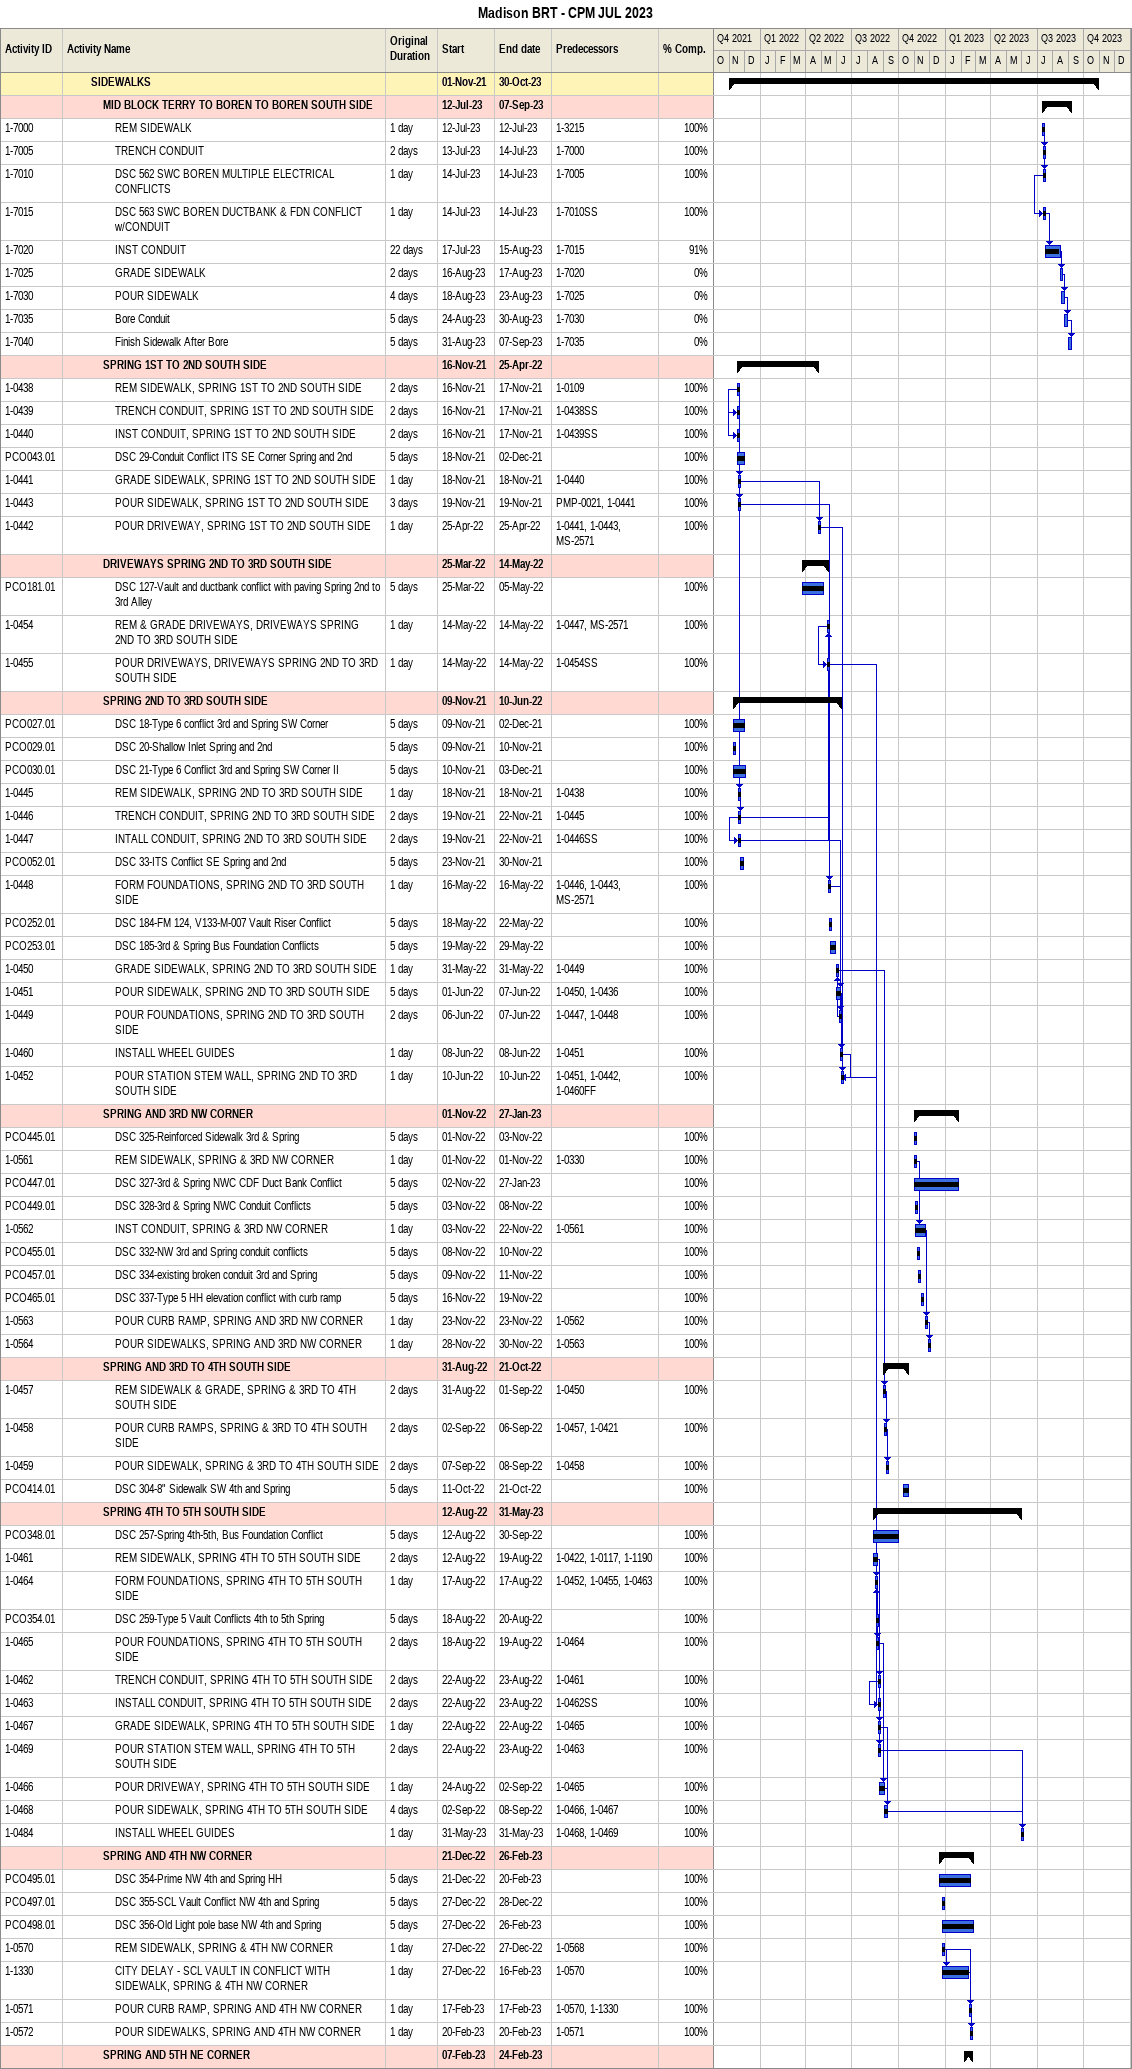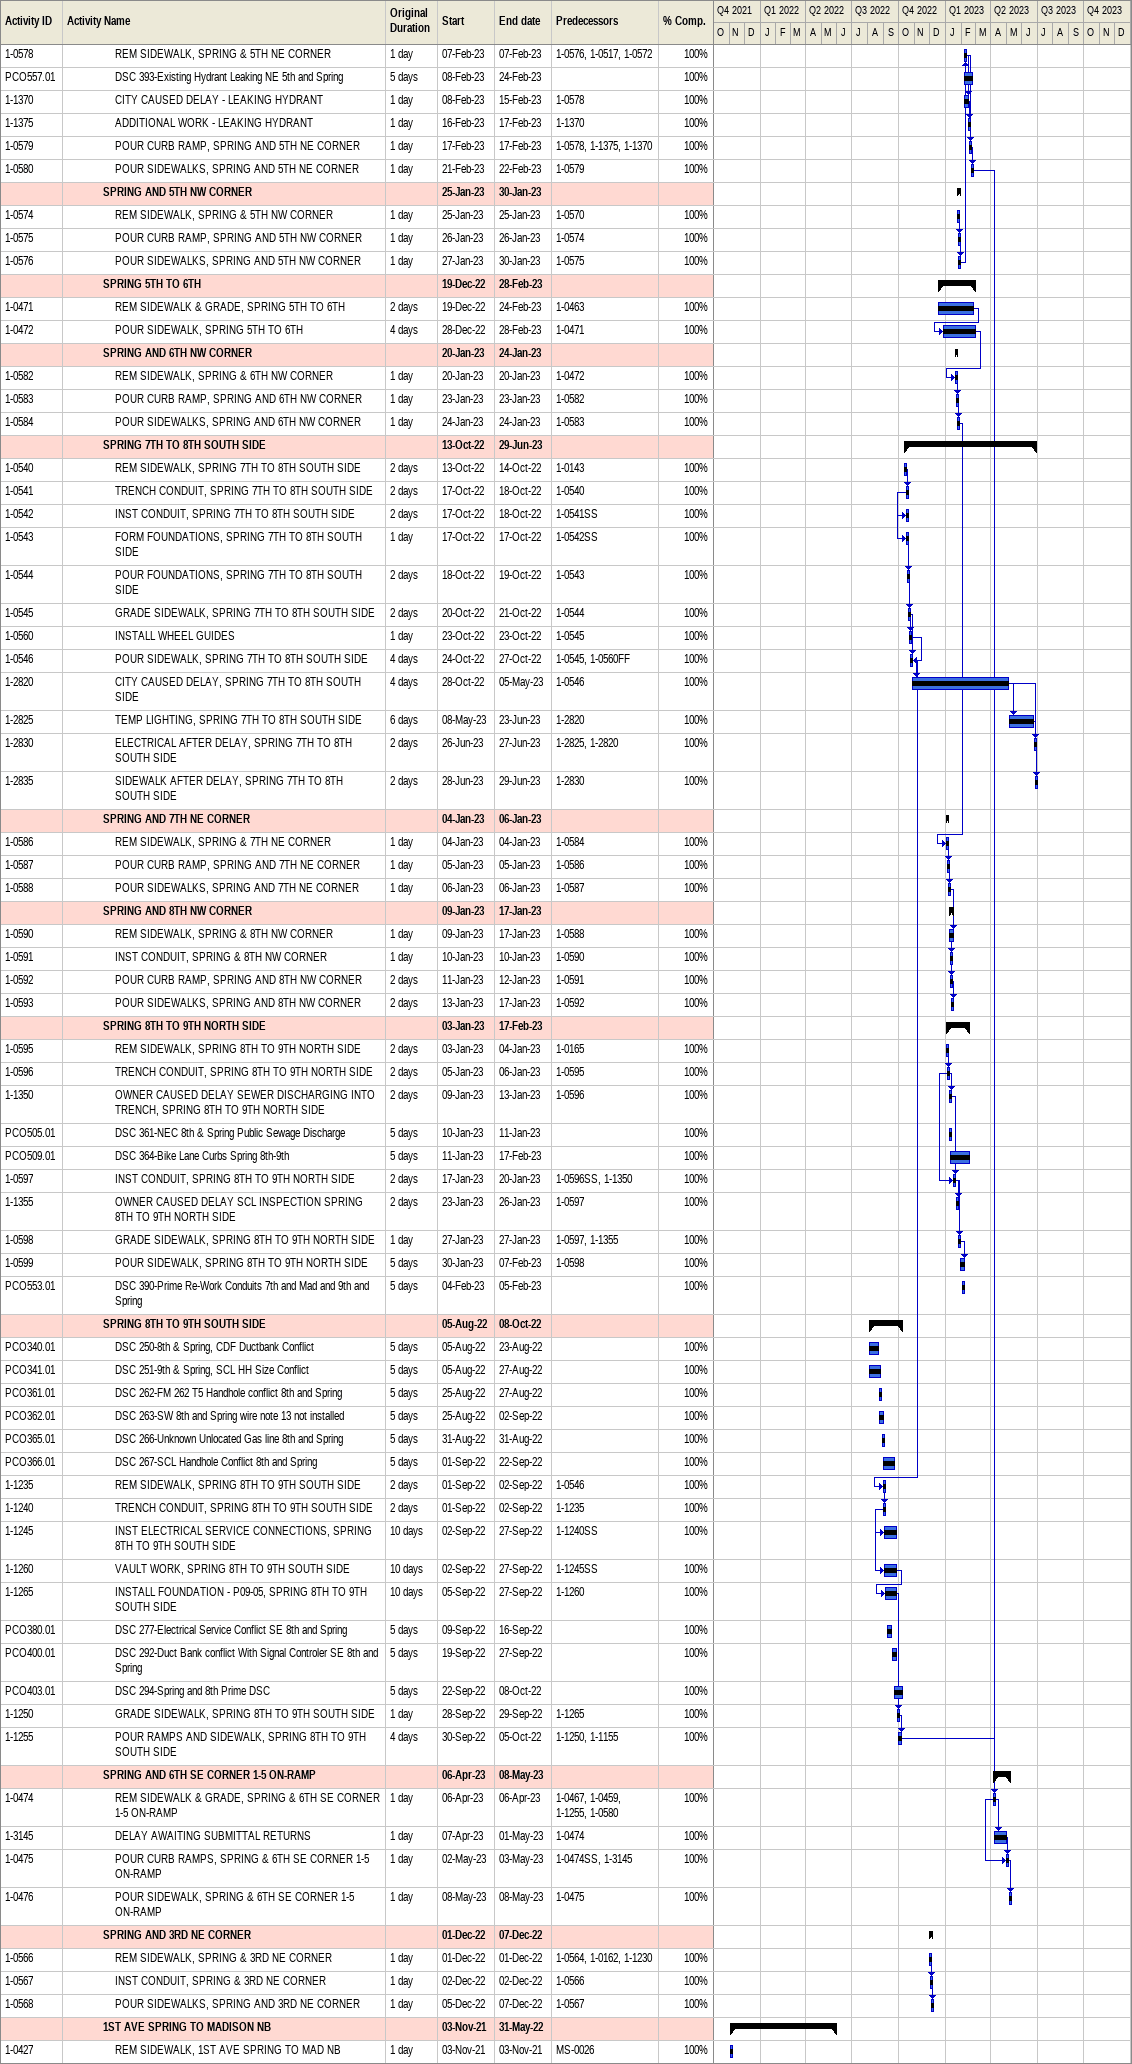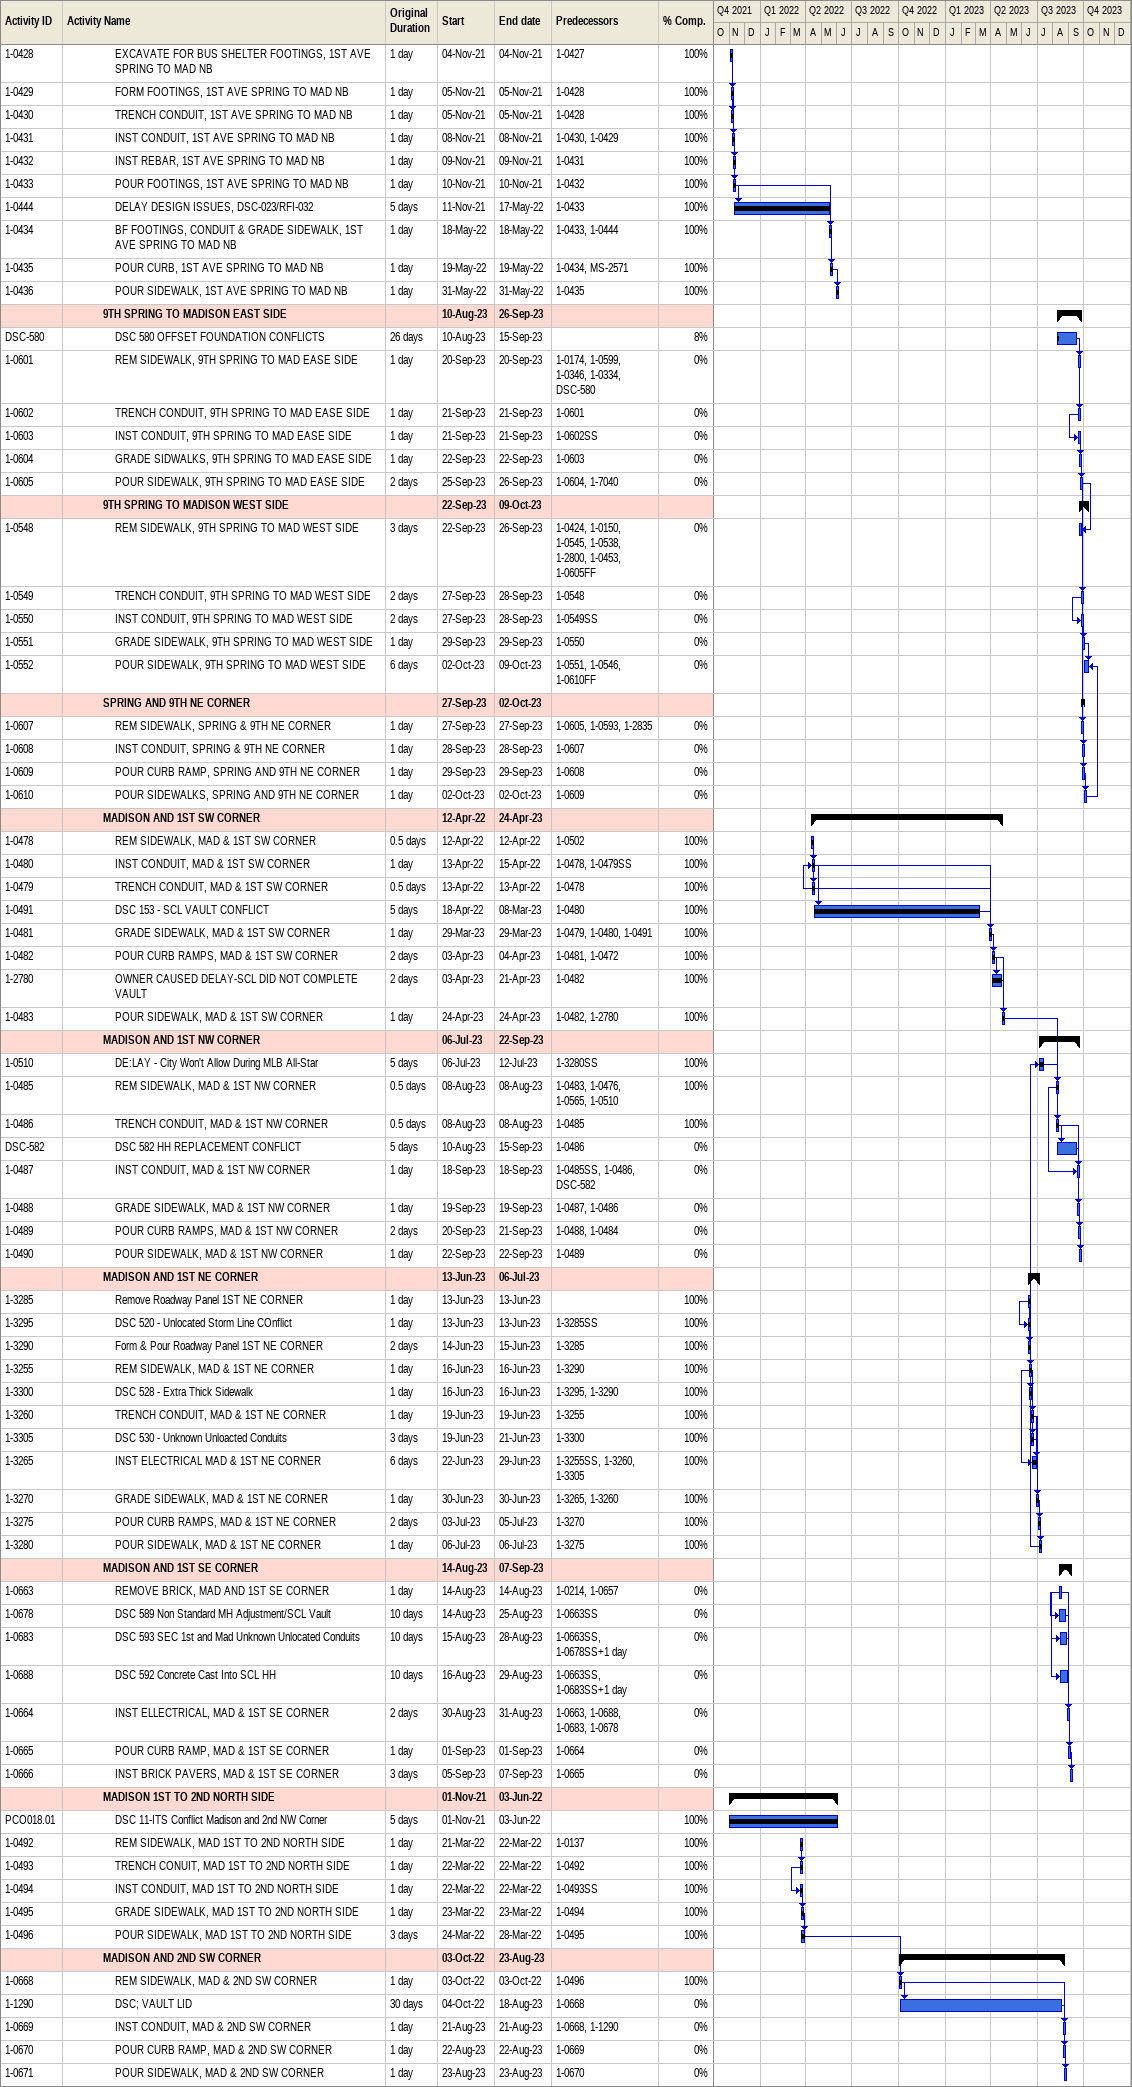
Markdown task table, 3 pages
Madison BRT - CPM JUL 2023

| ID | Level | Task | Original duration | Start | Finish | Predecessors | % complete |
|---|---|---|---|---|---|---|---|
|  | 3 | **SIDEWALKS** |  | 2021-11-01 | 2023-10-30 |  |  |
|  | 4 | **MID BLOCK TERRY TO BOREN TO BOREN SOUTH SIDE** |  | 2023-07-12 | 2023-09-07 |  |  |
| 1-7000 | 5 | REM SIDEWALK | 1d | 2023-07-12 | 2023-07-12 | 1-3215 | 100 |
| 1-7005 | 5 | TRENCH CONDUIT | 2d | 2023-07-13 | 2023-07-14 | 1-7000 | 100 |
| 1-7010 | 5 | DSC 562 SWC BOREN MULTIPLE ELECTRICAL CONFLICTS | 1d | 2023-07-14 | 2023-07-14 | 1-7005 | 100 |
| 1-7015 | 5 | DSC 563 SWC BOREN DUCTBANK & FDN CONFLICT w/CONDUIT | 1d | 2023-07-14 | 2023-07-14 | 1-7010SS | 100 |
| 1-7020 | 5 | INST CONDUIT | 22d | 2023-07-17 | 2023-08-15 | 1-7015 | 91 |
| 1-7025 | 5 | GRADE SIDEWALK | 2d | 2023-08-16 | 2023-08-17 | 1-7020 | 0 |
| 1-7030 | 5 | POUR SIDEWALK | 4d | 2023-08-18 | 2023-08-23 | 1-7025 | 0 |
| 1-7035 | 5 | Bore Conduit | 5d | 2023-08-24 | 2023-08-30 | 1-7030 | 0 |
| 1-7040 | 5 | Finish Sidewalk After Bore | 5d | 2023-08-31 | 2023-09-07 | 1-7035 | 0 |
|  | 4 | **SPRING 1ST TO 2ND SOUTH SIDE** |  | 2021-11-16 | 2022-04-25 |  |  |
| 1-0438 | 5 | REM SIDEWALK, SPRING 1ST TO 2ND SOUTH SIDE | 2d | 2021-11-16 | 2021-11-17 | 1-0109 | 100 |
| 1-0439 | 5 | TRENCH CONDUIT, SPRING 1ST TO 2ND SOUTH SIDE | 2d | 2021-11-16 | 2021-11-17 | 1-0438SS | 100 |
| 1-0440 | 5 | INST CONDUIT, SPRING 1ST TO 2ND SOUTH SIDE | 2d | 2021-11-16 | 2021-11-17 | 1-0439SS | 100 |
| PCO043.01 | 5 | DSC 29-Conduit Conflict ITS SE Corner Spring and 2nd | 5d | 2021-11-18 | 2021-12-02 |  | 100 |
| 1-0441 | 5 | GRADE SIDEWALK, SPRING 1ST TO 2ND SOUTH SIDE | 1d | 2021-11-18 | 2021-11-18 | 1-0440 | 100 |
| 1-0443 | 5 | POUR SIDEWALK, SPRING 1ST TO 2ND SOUTH SIDE | 3d | 2021-11-19 | 2021-11-19 | PMP-0021, 1-0441 | 100 |
| 1-0442 | 5 | POUR DRIVEWAY, SPRING 1ST TO 2ND SOUTH SIDE | 1d | 2022-04-25 | 2022-04-25 | 1-0441, 1-0443, MS-2571 | 100 |
|  | 4 | **DRIVEWAYS SPRING 2ND TO 3RD SOUTH SIDE** |  | 2022-03-25 | 2022-05-14 |  |  |
| PCO181.01 | 5 | DSC 127-Vault and ductbank conflict with paving Spring 2nd to 3rd Alley | 5d | 2022-03-25 | 2022-05-05 |  | 100 |
| 1-0454 | 5 | REM & GRADE DRIVEWAYS, DRIVEWAYS SPRING 2ND TO 3RD SOUTH SIDE | 1d | 2022-05-14 | 2022-05-14 | 1-0447, MS-2571 | 100 |
| 1-0455 | 5 | POUR DRIVEWAYS, DRIVEWAYS SPRING 2ND TO 3RD SOUTH SIDE | 1d | 2022-05-14 | 2022-05-14 | 1-0454SS | 100 |
|  | 4 | **SPRING 2ND TO 3RD SOUTH SIDE** |  | 2021-11-09 | 2022-06-10 |  |  |
| PCO027.01 | 5 | DSC 18-Type 6 conflict 3rd and Spring SW Corner | 5d | 2021-11-09 | 2021-12-02 |  | 100 |
| PCO029.01 | 5 | DSC 20-Shallow Inlet Spring and 2nd | 5d | 2021-11-09 | 2021-11-10 |  | 100 |
| PCO030.01 | 5 | DSC 21-Type 6 Conflict 3rd and Spring SW Corner II | 5d | 2021-11-10 | 2021-12-03 |  | 100 |
| 1-0445 | 5 | REM SIDEWALK, SPRING 2ND TO 3RD SOUTH SIDE | 1d | 2021-11-18 | 2021-11-18 | 1-0438 | 100 |
| 1-0446 | 5 | TRENCH CONDUIT, SPRING 2ND TO 3RD SOUTH SIDE | 2d | 2021-11-19 | 2021-11-22 | 1-0445 | 100 |
| 1-0447 | 5 | INTALL CONDUIT, SPRING 2ND TO 3RD SOUTH SIDE | 2d | 2021-11-19 | 2021-11-22 | 1-0446SS | 100 |
| PCO052.01 | 5 | DSC 33-ITS Conflict SE Spring and 2nd | 5d | 2021-11-23 | 2021-11-30 |  | 100 |
| 1-0448 | 5 | FORM FOUNDATIONS, SPRING 2ND TO 3RD SOUTH SIDE | 1d | 2022-05-16 | 2022-05-16 | 1-0446, 1-0443, MS-2571 | 100 |
| PCO252.01 | 5 | DSC 184-FM 124, V133-M-007 Vault Riser Conflict | 5d | 2022-05-18 | 2022-05-22 |  | 100 |
| PCO253.01 | 5 | DSC 185-3rd & Spring Bus Foundation Conflicts | 5d | 2022-05-19 | 2022-05-29 |  | 100 |
| 1-0450 | 5 | GRADE SIDEWALK, SPRING 2ND TO 3RD SOUTH SIDE | 1d | 2022-05-31 | 2022-05-31 | 1-0449 | 100 |
| 1-0451 | 5 | POUR SIDEWALK, SPRING 2ND TO 3RD SOUTH SIDE | 5d | 2022-06-01 | 2022-06-07 | 1-0450, 1-0436 | 100 |
| 1-0449 | 5 | POUR FOUNDATIONS, SPRING 2ND TO 3RD SOUTH SIDE | 2d | 2022-06-06 | 2022-06-07 | 1-0447, 1-0448 | 100 |
| 1-0460 | 5 | INSTALL WHEEL GUIDES | 1d | 2022-06-08 | 2022-06-08 | 1-0451 | 100 |
| 1-0452 | 5 | POUR STATION STEM WALL, SPRING 2ND TO 3RD SOUTH SIDE | 1d | 2022-06-10 | 2022-06-10 | 1-0451, 1-0442, 1-0460FF | 100 |
|  | 4 | **SPRING AND 3RD NW CORNER** |  | 2022-11-01 | 2023-01-27 |  |  |
| PCO445.01 | 5 | DSC 325-Reinforced Sidewalk 3rd & Spring | 5d | 2022-11-01 | 2022-11-03 |  | 100 |
| 1-0561 | 5 | REM SIDEWALK, SPRING & 3RD NW CORNER | 1d | 2022-11-01 | 2022-11-01 | 1-0330 | 100 |
| PCO447.01 | 5 | DSC 327-3rd & Spring NWC CDF Duct Bank Conflict | 5d | 2022-11-02 | 2023-01-27 |  | 100 |
| PCO449.01 | 5 | DSC 328-3rd & Spring NWC Conduit Conflicts | 5d | 2022-11-03 | 2022-11-08 |  | 100 |
| 1-0562 | 5 | INST CONDUIT, SPRING & 3RD NW CORNER | 1d | 2022-11-03 | 2022-11-22 | 1-0561 | 100 |
| PCO455.01 | 5 | DSC 332-NW 3rd and Spring conduit conflicts | 5d | 2022-11-08 | 2022-11-10 |  | 100 |
| PCO457.01 | 5 | DSC 334-existing broken conduit 3rd and Spring | 5d | 2022-11-09 | 2022-11-11 |  | 100 |
| PCO465.01 | 5 | DSC 337-Type 5 HH elevation conflict with curb ramp | 5d | 2022-11-16 | 2022-11-19 |  | 100 |
| 1-0563 | 5 | POUR CURB RAMP, SPRING AND 3RD NW CORNER | 1d | 2022-11-23 | 2022-11-23 | 1-0562 | 100 |
| 1-0564 | 5 | POUR SIDEWALKS, SPRING AND 3RD NW CORNER | 1d | 2022-11-28 | 2022-11-30 | 1-0563 | 100 |
|  | 4 | **SPRING AND 3RD TO 4TH SOUTH SIDE** |  | 2022-08-31 | 2022-10-21 |  |  |
| 1-0457 | 5 | REM SIDEWALK & GRADE, SPRING & 3RD TO 4TH SOUTH SIDE | 2d | 2022-08-31 | 2022-09-01 | 1-0450 | 100 |
| 1-0458 | 5 | POUR CURB RAMPS, SPRING & 3RD TO 4TH SOUTH SIDE | 2d | 2022-09-02 | 2022-09-06 | 1-0457, 1-0421 | 100 |
| 1-0459 | 5 | POUR SIDEWALK, SPRING & 3RD TO 4TH SOUTH SIDE | 2d | 2022-09-07 | 2022-09-08 | 1-0458 | 100 |
| PCO414.01 | 5 | DSC 304-8" Sidewalk SW 4th and Spring | 5d | 2022-10-11 | 2022-10-21 |  | 100 |
|  | 4 | **SPRING 4TH TO 5TH SOUTH SIDE** |  | 2022-08-12 | 2023-05-31 |  |  |
| PCO348.01 | 5 | DSC 257-Spring 4th-5th, Bus Foundation Conflict | 5d | 2022-08-12 | 2022-09-30 |  | 100 |
| 1-0461 | 5 | REM SIDEWALK, SPRING 4TH TO 5TH SOUTH SIDE | 2d | 2022-08-12 | 2022-08-19 | 1-0422, 1-0117, 1-1190 | 100 |
| 1-0464 | 5 | FORM FOUNDATIONS, SPRING 4TH TO 5TH SOUTH SIDE | 1d | 2022-08-17 | 2022-08-17 | 1-0452, 1-0455, 1-0463 | 100 |
| PCO354.01 | 5 | DSC 259-Type 5 Vault Conflicts 4th to 5th Spring | 5d | 2022-08-18 | 2022-08-20 |  | 100 |
| 1-0465 | 5 | POUR FOUNDATIONS, SPRING 4TH TO 5TH SOUTH SIDE | 2d | 2022-08-18 | 2022-08-19 | 1-0464 | 100 |
| 1-0462 | 5 | TRENCH CONDUIT, SPRING 4TH TO 5TH SOUTH SIDE | 2d | 2022-08-22 | 2022-08-23 | 1-0461 | 100 |
| 1-0463 | 5 | INSTALL CONDUIT, SPRING 4TH TO 5TH SOUTH SIDE | 2d | 2022-08-22 | 2022-08-23 | 1-0462SS | 100 |
| 1-0467 | 5 | GRADE SIDEWALK, SPRING 4TH TO 5TH SOUTH SIDE | 1d | 2022-08-22 | 2022-08-22 | 1-0465 | 100 |
| 1-0469 | 5 | POUR STATION STEM WALL, SPRING 4TH TO 5TH SOUTH SIDE | 2d | 2022-08-22 | 2022-08-23 | 1-0463 | 100 |
| 1-0466 | 5 | POUR DRIVEWAY, SPRING 4TH TO 5TH SOUTH SIDE | 1d | 2022-08-24 | 2022-09-02 | 1-0465 | 100 |
| 1-0468 | 5 | POUR SIDEWALK, SPRING 4TH TO 5TH SOUTH SIDE | 4d | 2022-09-02 | 2022-09-08 | 1-0466, 1-0467 | 100 |
| 1-0484 | 5 | INSTALL WHEEL GUIDES | 1d | 2023-05-31 | 2023-05-31 | 1-0468, 1-0469 | 100 |
|  | 4 | **SPRING AND 4TH NW CORNER** |  | 2022-12-21 | 2023-02-26 |  |  |
| PCO495.01 | 5 | DSC 354-Prime NW 4th and Spring HH | 5d | 2022-12-21 | 2023-02-20 |  | 100 |
| PCO497.01 | 5 | DSC 355-SCL Vault Conflict NW 4th and Spring | 5d | 2022-12-27 | 2022-12-28 |  | 100 |
| PCO498.01 | 5 | DSC 356-Old Light pole base NW 4th and Spring | 5d | 2022-12-27 | 2023-02-26 |  | 100 |
| 1-0570 | 5 | REM SIDEWALK, SPRING & 4TH NW CORNER | 1d | 2022-12-27 | 2022-12-27 | 1-0568 | 100 |
| 1-1330 | 5 | CITY DELAY - SCL VAULT IN CONFLICT WITH SIDEWALK, SPRING & 4TH NW CORNER | 1d | 2022-12-27 | 2023-02-16 | 1-0570 | 100 |
| 1-0571 | 5 | POUR CURB RAMP, SPRING AND 4TH NW CORNER | 1d | 2023-02-17 | 2023-02-17 | 1-0570, 1-1330 | 100 |
| 1-0572 | 5 | POUR SIDEWALKS, SPRING AND 4TH NW CORNER | 1d | 2023-02-20 | 2023-02-20 | 1-0571 | 100 |
|  | 4 | **SPRING AND 5TH NE CORNER** |  | 2023-02-07 | 2023-02-24 |  |  |
| 1-0578 | 5 | REM SIDEWALK, SPRING & 5TH NE CORNER | 1d | 2023-02-07 | 2023-02-07 | 1-0576, 1-0517, 1-0572 | 100 |
| PCO557.01 | 5 | DSC 393-Existing Hydrant Leaking NE 5th and Spring | 5d | 2023-02-08 | 2023-02-24 |  | 100 |
| 1-1370 | 5 | CITY CAUSED DELAY - LEAKING HYDRANT | 1d | 2023-02-08 | 2023-02-15 | 1-0578 | 100 |
| 1-1375 | 5 | ADDITIONAL WORK - LEAKING HYDRANT | 1d | 2023-02-16 | 2023-02-17 | 1-1370 | 100 |
| 1-0579 | 5 | POUR CURB RAMP, SPRING AND 5TH NE CORNER | 1d | 2023-02-17 | 2023-02-17 | 1-0578, 1-1375, 1-1370 | 100 |
| 1-0580 | 5 | POUR SIDEWALKS, SPRING AND 5TH NE CORNER | 1d | 2023-02-21 | 2023-02-22 | 1-0579 | 100 |
|  | 4 | **SPRING AND 5TH NW CORNER** |  | 2023-01-25 | 2023-01-30 |  |  |
| 1-0574 | 5 | REM SIDEWALK, SPRING & 5TH NW CORNER | 1d | 2023-01-25 | 2023-01-25 | 1-0570 | 100 |
| 1-0575 | 5 | POUR CURB RAMP, SPRING AND 5TH NW CORNER | 1d | 2023-01-26 | 2023-01-26 | 1-0574 | 100 |
| 1-0576 | 5 | POUR SIDEWALKS, SPRING AND 5TH NW CORNER | 1d | 2023-01-27 | 2023-01-30 | 1-0575 | 100 |
|  | 4 | **SPRING 5TH TO 6TH** |  | 2022-12-19 | 2023-02-28 |  |  |
| 1-0471 | 5 | REM SIDEWALK & GRADE, SPRING 5TH TO 6TH | 2d | 2022-12-19 | 2023-02-24 | 1-0463 | 100 |
| 1-0472 | 5 | POUR SIDEWALK, SPRING 5TH TO 6TH | 4d | 2022-12-28 | 2023-02-28 | 1-0471 | 100 |
|  | 4 | **SPRING AND 6TH NW CORNER** |  | 2023-01-20 | 2023-01-24 |  |  |
| 1-0582 | 5 | REM SIDEWALK, SPRING & 6TH NW CORNER | 1d | 2023-01-20 | 2023-01-20 | 1-0472 | 100 |
| 1-0583 | 5 | POUR CURB RAMP, SPRING AND 6TH NW CORNER | 1d | 2023-01-23 | 2023-01-23 | 1-0582 | 100 |
| 1-0584 | 5 | POUR SIDEWALKS, SPRING AND 6TH NW CORNER | 1d | 2023-01-24 | 2023-01-24 | 1-0583 | 100 |
|  | 4 | **SPRING 7TH TO 8TH SOUTH SIDE** |  | 2022-10-13 | 2023-06-29 |  |  |
| 1-0540 | 5 | REM SIDEWALK, SPRING 7TH TO 8TH SOUTH SIDE | 2d | 2022-10-13 | 2022-10-14 | 1-0143 | 100 |
| 1-0541 | 5 | TRENCH CONDUIT, SPRING 7TH TO 8TH SOUTH SIDE | 2d | 2022-10-17 | 2022-10-18 | 1-0540 | 100 |
| 1-0542 | 5 | INST CONDUIT, SPRING 7TH TO 8TH SOUTH SIDE | 2d | 2022-10-17 | 2022-10-18 | 1-0541SS | 100 |
| 1-0543 | 5 | FORM FOUNDATIONS, SPRING 7TH TO 8TH SOUTH SIDE | 1d | 2022-10-17 | 2022-10-17 | 1-0542SS | 100 |
| 1-0544 | 5 | POUR FOUNDATIONS, SPRING 7TH TO 8TH SOUTH SIDE | 2d | 2022-10-18 | 2022-10-19 | 1-0543 | 100 |
| 1-0545 | 5 | GRADE SIDEWALK, SPRING 7TH TO 8TH SOUTH SIDE | 2d | 2022-10-20 | 2022-10-21 | 1-0544 | 100 |
| 1-0560 | 5 | INSTALL WHEEL GUIDES | 1d | 2022-10-23 | 2022-10-23 | 1-0545 | 100 |
| 1-0546 | 5 | POUR SIDEWALK, SPRING 7TH TO 8TH SOUTH SIDE | 4d | 2022-10-24 | 2022-10-27 | 1-0545, 1-0560FF | 100 |
| 1-2820 | 5 | CITY CAUSED DELAY, SPRING 7TH TO 8TH SOUTH SIDE | 4d | 2022-10-28 | 2023-05-05 | 1-0546 | 100 |
| 1-2825 | 5 | TEMP LIGHTING, SPRING 7TH TO 8TH SOUTH SIDE | 6d | 2023-05-08 | 2023-06-23 | 1-2820 | 100 |
| 1-2830 | 5 | ELECTRICAL AFTER DELAY, SPRING 7TH TO 8TH SOUTH SIDE | 2d | 2023-06-26 | 2023-06-27 | 1-2825, 1-2820 | 100 |
| 1-2835 | 5 | SIDEWALK AFTER DELAY, SPRING 7TH TO 8TH SOUTH SIDE | 2d | 2023-06-28 | 2023-06-29 | 1-2830 | 100 |
|  | 4 | **SPRING AND 7TH NE CORNER** |  | 2023-01-04 | 2023-01-06 |  |  |
| 1-0586 | 5 | REM SIDEWALK, SPRING & 7TH NE CORNER | 1d | 2023-01-04 | 2023-01-04 | 1-0584 | 100 |
| 1-0587 | 5 | POUR CURB RAMP, SPRING AND 7TH NE CORNER | 1d | 2023-01-05 | 2023-01-05 | 1-0586 | 100 |
| 1-0588 | 5 | POUR SIDEWALKS, SPRING AND 7TH NE CORNER | 1d | 2023-01-06 | 2023-01-06 | 1-0587 | 100 |
|  | 4 | **SPRING AND 8TH NW CORNER** |  | 2023-01-09 | 2023-01-17 |  |  |
| 1-0590 | 5 | REM SIDEWALK, SPRING & 8TH NW CORNER | 1d | 2023-01-09 | 2023-01-17 | 1-0588 | 100 |
| 1-0591 | 5 | INST CONDUIT, SPRING & 8TH NW CORNER | 1d | 2023-01-10 | 2023-01-10 | 1-0590 | 100 |
| 1-0592 | 5 | POUR CURB RAMP, SPRING AND 8TH NW CORNER | 2d | 2023-01-11 | 2023-01-12 | 1-0591 | 100 |
| 1-0593 | 5 | POUR SIDEWALKS, SPRING AND 8TH NW CORNER | 2d | 2023-01-13 | 2023-01-17 | 1-0592 | 100 |
|  | 4 | **SPRING 8TH TO 9TH NORTH SIDE** |  | 2023-01-03 | 2023-02-17 |  |  |
| 1-0595 | 5 | REM SIDEWALK, SPRING 8TH TO 9TH NORTH SIDE | 2d | 2023-01-03 | 2023-01-04 | 1-0165 | 100 |
| 1-0596 | 5 | TRENCH CONDUIT, SPRING 8TH TO 9TH NORTH SIDE | 2d | 2023-01-05 | 2023-01-06 | 1-0595 | 100 |
| 1-1350 | 5 | OWNER CAUSED DELAY SEWER DISCHARGING INTO TRENCH, SPRING 8TH TO 9TH NORTH SIDE | 2d | 2023-01-09 | 2023-01-13 | 1-0596 | 100 |
| PCO505.01 | 5 | DSC 361-NEC 8th & Spring Public Sewage Discharge | 5d | 2023-01-10 | 2023-01-11 |  | 100 |
| PCO509.01 | 5 | DSC 364-Bike Lane Curbs Spring 8th-9th | 5d | 2023-01-11 | 2023-02-17 |  | 100 |
| 1-0597 | 5 | INST CONDUIT, SPRING 8TH TO 9TH NORTH SIDE | 2d | 2023-01-17 | 2023-01-20 | 1-0596SS, 1-1350 | 100 |
| 1-1355 | 5 | OWNER CAUSED DELAY SCL INSPECTION SPRING 8TH TO 9TH NORTH SIDE | 2d | 2023-01-23 | 2023-01-26 | 1-0597 | 100 |
| 1-0598 | 5 | GRADE SIDEWALK, SPRING 8TH TO 9TH NORTH SIDE | 1d | 2023-01-27 | 2023-01-27 | 1-0597, 1-1355 | 100 |
| 1-0599 | 5 | POUR SIDEWALK, SPRING 8TH TO 9TH NORTH SIDE | 5d | 2023-01-30 | 2023-02-07 | 1-0598 | 100 |
| PCO553.01 | 5 | DSC 390-Prime Re-Work Conduits 7th and Mad and 9th and Spring | 5d | 2023-02-04 | 2023-02-05 |  | 100 |
|  | 4 | **SPRING 8TH TO 9TH SOUTH SIDE** |  | 2022-08-05 | 2022-10-08 |  |  |
| PCO340.01 | 5 | DSC 250-8th & Spring, CDF Ductbank Conflict | 5d | 2022-08-05 | 2022-08-23 |  | 100 |
| PCO341.01 | 5 | DSC 251-9th & Spring, SCL HH Size Conflict | 5d | 2022-08-05 | 2022-08-27 |  | 100 |
| PCO361.01 | 5 | DSC 262-FM 262 T5 Handhole conflict 8th and Spring | 5d | 2022-08-25 | 2022-08-27 |  | 100 |
| PCO362.01 | 5 | DSC 263-SW 8th and Spring wire note 13 not installed | 5d | 2022-08-25 | 2022-09-02 |  | 100 |
| PCO365.01 | 5 | DSC 266-Unknown Unlocated Gas line 8th and Spring | 5d | 2022-08-31 | 2022-08-31 |  | 100 |
| PCO366.01 | 5 | DSC 267-SCL Handhole Conflict 8th and Spring | 5d | 2022-09-01 | 2022-09-22 |  | 100 |
| 1-1235 | 5 | REM SIDEWALK, SPRING 8TH TO 9TH SOUTH SIDE | 2d | 2022-09-01 | 2022-09-02 | 1-0546 | 100 |
| 1-1240 | 5 | TRENCH CONDUIT, SPRING 8TH TO 9TH SOUTH SIDE | 2d | 2022-09-01 | 2022-09-02 | 1-1235 | 100 |
| 1-1245 | 5 | INST ELECTRICAL SERVICE CONNECTIONS, SPRING 8TH TO 9TH SOUTH SIDE | 10d | 2022-09-02 | 2022-09-27 | 1-1240SS | 100 |
| 1-1260 | 5 | VAULT WORK, SPRING 8TH TO 9TH SOUTH SIDE | 10d | 2022-09-02 | 2022-09-27 | 1-1245SS | 100 |
| 1-1265 | 5 | INSTALL FOUNDATION - P09-05, SPRING 8TH TO 9TH SOUTH SIDE | 10d | 2022-09-05 | 2022-09-27 | 1-1260 | 100 |
| PCO380.01 | 5 | DSC 277-Electrical Service Conflict SE 8th and Spring | 5d | 2022-09-09 | 2022-09-16 |  | 100 |
| PCO400.01 | 5 | DSC 292-Duct Bank conflict With Signal Controler SE 8th and Spring | 5d | 2022-09-19 | 2022-09-27 |  | 100 |
| PCO403.01 | 5 | DSC 294-Spring and 8th Prime DSC | 5d | 2022-09-22 | 2022-10-08 |  | 100 |
| 1-1250 | 5 | GRADE SIDEWALK, SPRING 8TH TO 9TH SOUTH SIDE | 1d | 2022-09-28 | 2022-09-29 | 1-1265 | 100 |
| 1-1255 | 5 | POUR RAMPS AND SIDEWALK, SPRING 8TH TO 9TH SOUTH SIDE | 4d | 2022-09-30 | 2022-10-05 | 1-1250, 1-1155 | 100 |
|  | 4 | **SPRING AND 6TH SE CORNER 1-5 ON-RAMP** |  | 2023-04-06 | 2023-05-08 |  |  |
| 1-0474 | 5 | REM SIDEWALK & GRADE, SPRING & 6TH SE CORNER 1-5 ON-RAMP | 1d | 2023-04-06 | 2023-04-06 | 1-0467, 1-0459, 1-1255, 1-0580 | 100 |
| 1-3145 | 5 | DELAY AWAITING SUBMITTAL RETURNS | 1d | 2023-04-07 | 2023-05-01 | 1-0474 | 100 |
| 1-0475 | 5 | POUR CURB RAMPS, SPRING & 6TH SE CORNER 1-5 ON-RAMP | 1d | 2023-05-02 | 2023-05-03 | 1-0474SS, 1-3145 | 100 |
| 1-0476 | 5 | POUR SIDEWALK, SPRING & 6TH SE CORNER 1-5 ON-RAMP | 1d | 2023-05-08 | 2023-05-08 | 1-0475 | 100 |
|  | 4 | **SPRING AND 3RD NE CORNER** |  | 2022-12-01 | 2022-12-07 |  |  |
| 1-0566 | 5 | REM SIDEWALK, SPRING & 3RD NE CORNER | 1d | 2022-12-01 | 2022-12-01 | 1-0564, 1-0162, 1-1230 | 100 |
| 1-0567 | 5 | INST CONDUIT, SPRING & 3RD NE CORNER | 1d | 2022-12-02 | 2022-12-02 | 1-0566 | 100 |
| 1-0568 | 5 | POUR SIDEWALKS, SPRING AND 3RD NE CORNER | 1d | 2022-12-05 | 2022-12-07 | 1-0567 | 100 |
|  | 4 | **1ST AVE SPRING TO MADISON NB** |  | 2021-11-03 | 2022-05-31 |  |  |
| 1-0427 | 5 | REM SIDEWALK, 1ST AVE SPRING TO MAD NB | 1d | 2021-11-03 | 2021-11-03 | MS-0026 | 100 |
| 1-0428 | 5 | EXCAVATE FOR BUS SHELTER FOOTINGS, 1ST AVE SPRING TO MAD NB | 1d | 2021-11-04 | 2021-11-04 | 1-0427 | 100 |
| 1-0429 | 5 | FORM FOOTINGS, 1ST AVE SPRING TO MAD NB | 1d | 2021-11-05 | 2021-11-05 | 1-0428 | 100 |
| 1-0430 | 5 | TRENCH CONDUIT, 1ST AVE SPRING TO MAD NB | 1d | 2021-11-05 | 2021-11-05 | 1-0428 | 100 |
| 1-0431 | 5 | INST CONDUIT, 1ST AVE SPRING TO MAD NB | 1d | 2021-11-08 | 2021-11-08 | 1-0430, 1-0429 | 100 |
| 1-0432 | 5 | INST REBAR, 1ST AVE SPRING TO MAD NB | 1d | 2021-11-09 | 2021-11-09 | 1-0431 | 100 |
| 1-0433 | 5 | POUR FOOTINGS, 1ST AVE SPRING TO MAD NB | 1d | 2021-11-10 | 2021-11-10 | 1-0432 | 100 |
| 1-0444 | 5 | DELAY DESIGN ISSUES, DSC-023/RFI-032 | 5d | 2021-11-11 | 2022-05-17 | 1-0433 | 100 |
| 1-0434 | 5 | BF FOOTINGS, CONDUIT & GRADE SIDEWALK, 1ST AVE SPRING TO MAD NB | 1d | 2022-05-18 | 2022-05-18 | 1-0433, 1-0444 | 100 |
| 1-0435 | 5 | POUR CURB, 1ST AVE SPRING TO MAD NB | 1d | 2022-05-19 | 2022-05-19 | 1-0434, MS-2571 | 100 |
| 1-0436 | 5 | POUR SIDEWALK, 1ST AVE SPRING TO MAD NB | 1d | 2022-05-31 | 2022-05-31 | 1-0435 | 100 |
|  | 4 | **9TH SPRING TO MADISON EAST SIDE** |  | 2023-08-10 | 2023-09-26 |  |  |
| DSC-580 | 5 | DSC 580 OFFSET FOUNDATION CONFLICTS | 26d | 2023-08-10 | 2023-09-15 |  | 8 |
| 1-0601 | 5 | REM SIDEWALK, 9TH SPRING TO MAD EASE SIDE | 1d | 2023-09-20 | 2023-09-20 | 1-0174, 1-0599, 1-0346, 1-0334, DSC-580 | 0 |
| 1-0602 | 5 | TRENCH CONDUIT, 9TH SPRING TO MAD EASE SIDE | 1d | 2023-09-21 | 2023-09-21 | 1-0601 | 0 |
| 1-0603 | 5 | INST CONDUIT, 9TH SPRING TO MAD EASE SIDE | 1d | 2023-09-21 | 2023-09-21 | 1-0602SS | 0 |
| 1-0604 | 5 | GRADE SIDWALKS, 9TH SPRING TO MAD EASE SIDE | 1d | 2023-09-22 | 2023-09-22 | 1-0603 | 0 |
| 1-0605 | 5 | POUR SIDEWALK, 9TH SPRING TO MAD EASE SIDE | 2d | 2023-09-25 | 2023-09-26 | 1-0604, 1-7040 | 0 |
|  | 4 | **9TH SPRING TO MADISON WEST SIDE** |  | 2023-09-22 | 2023-10-09 |  |  |
| 1-0548 | 5 | REM SIDEWALK, 9TH SPRING TO MAD WEST SIDE | 3d | 2023-09-22 | 2023-09-26 | 1-0424, 1-0150, 1-0545, 1-0538, 1-2800, 1-0453, 1-0605FF | 0 |
| 1-0549 | 5 | TRENCH CONDUIT, 9TH SPRING TO MAD WEST SIDE | 2d | 2023-09-27 | 2023-09-28 | 1-0548 | 0 |
| 1-0550 | 5 | INST CONDUIT, 9TH SPRING TO MAD WEST SIDE | 2d | 2023-09-27 | 2023-09-28 | 1-0549SS | 0 |
| 1-0551 | 5 | GRADE SIDEWALK, 9TH SPRING TO MAD WEST SIDE | 1d | 2023-09-29 | 2023-09-29 | 1-0550 | 0 |
| 1-0552 | 5 | POUR SIDEWALK, 9TH SPRING TO MAD WEST SIDE | 6d | 2023-10-02 | 2023-10-09 | 1-0551, 1-0546, 1-0610FF | 0 |
|  | 4 | **SPRING AND 9TH NE CORNER** |  | 2023-09-27 | 2023-10-02 |  |  |
| 1-0607 | 5 | REM SIDEWALK, SPRING & 9TH NE CORNER | 1d | 2023-09-27 | 2023-09-27 | 1-0605, 1-0593, 1-2835 | 0 |
| 1-0608 | 5 | INST CONDUIT, SPRING & 9TH NE CORNER | 1d | 2023-09-28 | 2023-09-28 | 1-0607 | 0 |
| 1-0609 | 5 | POUR CURB RAMP, SPRING AND 9TH NE CORNER | 1d | 2023-09-29 | 2023-09-29 | 1-0608 | 0 |
| 1-0610 | 5 | POUR SIDEWALKS, SPRING AND 9TH NE CORNER | 1d | 2023-10-02 | 2023-10-02 | 1-0609 | 0 |
|  | 4 | **MADISON AND 1ST SW CORNER** |  | 2022-04-12 | 2023-04-24 |  |  |
| 1-0478 | 5 | REM SIDEWALK, MAD & 1ST SW CORNER | 0.5d | 2022-04-12 | 2022-04-12 | 1-0502 | 100 |
| 1-0480 | 5 | INST CONDUIT, MAD & 1ST SW CORNER | 1d | 2022-04-13 | 2022-04-15 | 1-0478, 1-0479SS | 100 |
| 1-0479 | 5 | TRENCH CONDUIT, MAD & 1ST SW CORNER | 0.5d | 2022-04-13 | 2022-04-13 | 1-0478 | 100 |
| 1-0491 | 5 | DSC 153 - SCL VAULT CONFLICT | 5d | 2022-04-18 | 2023-03-08 | 1-0480 | 100 |
| 1-0481 | 5 | GRADE SIDEWALK, MAD & 1ST SW CORNER | 1d | 2023-03-29 | 2023-03-29 | 1-0479, 1-0480, 1-0491 | 100 |
| 1-0482 | 5 | POUR CURB RAMPS, MAD & 1ST SW CORNER | 2d | 2023-04-03 | 2023-04-04 | 1-0481, 1-0472 | 100 |
| 1-2780 | 5 | OWNER CAUSED DELAY-SCL DID NOT COMPLETE VAULT | 2d | 2023-04-03 | 2023-04-21 | 1-0482 | 100 |
| 1-0483 | 5 | POUR SIDEWALK, MAD & 1ST SW CORNER | 1d | 2023-04-24 | 2023-04-24 | 1-0482, 1-2780 | 100 |
|  | 4 | **MADISON AND 1ST NW CORNER** |  | 2023-07-06 | 2023-09-22 |  |  |
| 1-0510 | 5 | DE:LAY - City Won't Allow During MLB All-Star | 5d | 2023-07-06 | 2023-07-12 | 1-3280SS | 100 |
| 1-0485 | 5 | REM SIDEWALK, MAD & 1ST NW CORNER | 0.5d | 2023-08-08 | 2023-08-08 | 1-0483, 1-0476, 1-0565, 1-0510 | 100 |
| 1-0486 | 5 | TRENCH CONDUIT, MAD & 1ST NW CORNER | 0.5d | 2023-08-08 | 2023-08-08 | 1-0485 | 100 |
| DSC-582 | 5 | DSC 582 HH REPLACEMENT CONFLICT | 5d | 2023-08-10 | 2023-09-15 | 1-0486 | 0 |
| 1-0487 | 5 | INST CONDUIT, MAD & 1ST NW CORNER | 1d | 2023-09-18 | 2023-09-18 | 1-0485SS, 1-0486, DSC-582 | 0 |
| 1-0488 | 5 | GRADE SIDEWALK, MAD & 1ST NW CORNER | 1d | 2023-09-19 | 2023-09-19 | 1-0487, 1-0486 | 0 |
| 1-0489 | 5 | POUR CURB RAMPS, MAD & 1ST NW CORNER | 2d | 2023-09-20 | 2023-09-21 | 1-0488, 1-0484 | 0 |
| 1-0490 | 5 | POUR SIDEWALK, MAD & 1ST NW CORNER | 1d | 2023-09-22 | 2023-09-22 | 1-0489 | 0 |
|  | 4 | **MADISON AND 1ST NE CORNER** |  | 2023-06-13 | 2023-07-06 |  |  |
| 1-3285 | 5 | Remove Roadway Panel 1ST NE CORNER | 1d | 2023-06-13 | 2023-06-13 |  | 100 |
| 1-3295 | 5 | DSC 520 - Unlocated Storm Line COnflict | 1d | 2023-06-13 | 2023-06-13 | 1-3285SS | 100 |
| 1-3290 | 5 | Form & Pour Roadway Panel 1ST NE CORNER | 2d | 2023-06-14 | 2023-06-15 | 1-3285 | 100 |
| 1-3255 | 5 | REM SIDEWALK, MAD & 1ST NE CORNER | 1d | 2023-06-16 | 2023-06-16 | 1-3290 | 100 |
| 1-3300 | 5 | DSC 528 - Extra Thick Sidewalk | 1d | 2023-06-16 | 2023-06-16 | 1-3295, 1-3290 | 100 |
| 1-3260 | 5 | TRENCH CONDUIT, MAD & 1ST NE CORNER | 1d | 2023-06-19 | 2023-06-19 | 1-3255 | 100 |
| 1-3305 | 5 | DSC 530 - Unknown Unloacted Conduits | 3d | 2023-06-19 | 2023-06-21 | 1-3300 | 100 |
| 1-3265 | 5 | INST ELECTRICAL MAD & 1ST NE CORNER | 6d | 2023-06-22 | 2023-06-29 | 1-3255SS, 1-3260, 1-3305 | 100 |
| 1-3270 | 5 | GRADE SIDEWALK, MAD & 1ST NE CORNER | 1d | 2023-06-30 | 2023-06-30 | 1-3265, 1-3260 | 100 |
| 1-3275 | 5 | POUR CURB RAMPS, MAD & 1ST NE CORNER | 2d | 2023-07-03 | 2023-07-05 | 1-3270 | 100 |
| 1-3280 | 5 | POUR SIDEWALK, MAD & 1ST NE CORNER | 1d | 2023-07-06 | 2023-07-06 | 1-3275 | 100 |
|  | 4 | **MADISON AND 1ST SE CORNER** |  | 2023-08-14 | 2023-09-07 |  |  |
| 1-0663 | 5 | REMOVE BRICK, MAD AND 1ST SE CORNER | 1d | 2023-08-14 | 2023-08-14 | 1-0214, 1-0657 | 0 |
| 1-0678 | 5 | DSC 589 Non Standard MH Adjustment/SCL Vault | 10d | 2023-08-14 | 2023-08-25 | 1-0663SS | 0 |
| 1-0683 | 5 | DSC 593 SEC 1st and Mad Unknown Unlocated Conduits | 10d | 2023-08-15 | 2023-08-28 | 1-0663SS, 1-0678SS+1d | 0 |
| 1-0688 | 5 | DSC 592 Concrete Cast Into SCL HH | 10d | 2023-08-16 | 2023-08-29 | 1-0663SS, 1-0683SS+1d | 0 |
| 1-0664 | 5 | INST ELLECTRICAL, MAD & 1ST SE CORNER | 2d | 2023-08-30 | 2023-08-31 | 1-0663, 1-0688, 1-0683, 1-0678 | 0 |
| 1-0665 | 5 | POUR CURB RAMP, MAD & 1ST SE CORNER | 1d | 2023-09-01 | 2023-09-01 | 1-0664 | 0 |
| 1-0666 | 5 | INST BRICK PAVERS, MAD & 1ST SE CORNER | 3d | 2023-09-05 | 2023-09-07 | 1-0665 | 0 |
|  | 4 | **MADISON 1ST TO 2ND NORTH SIDE** |  | 2021-11-01 | 2022-06-03 |  |  |
| PCO018.01 | 5 | DSC 11-ITS Conflict Madison and 2nd NW Corner | 5d | 2021-11-01 | 2022-06-03 |  | 100 |
| 1-0492 | 5 | REM SIDEWALK, MAD 1ST TO 2ND NORTH SIDE | 1d | 2022-03-21 | 2022-03-22 | 1-0137 | 100 |
| 1-0493 | 5 | TRENCH CONUIT, MAD 1ST TO 2ND NORTH SIDE | 1d | 2022-03-22 | 2022-03-22 | 1-0492 | 100 |
| 1-0494 | 5 | INST CONDUIT, MAD 1ST TO 2ND NORTH SIDE | 1d | 2022-03-22 | 2022-03-22 | 1-0493SS | 100 |
| 1-0495 | 5 | GRADE SIDEWALK, MAD 1ST TO 2ND NORTH SIDE | 1d | 2022-03-23 | 2022-03-23 | 1-0494 | 100 |
| 1-0496 | 5 | POUR SIDEWALK, MAD 1ST TO 2ND NORTH SIDE | 3d | 2022-03-24 | 2022-03-28 | 1-0495 | 100 |
|  | 4 | **MADISON AND 2ND SW CORNER** |  | 2022-10-03 | 2023-08-23 |  |  |
| 1-0668 | 5 | REM SIDEWALK, MAD & 2ND SW CORNER | 1d | 2022-10-03 | 2022-10-03 | 1-0496 | 100 |
| 1-1290 | 5 | DSC; VAULT LID | 30d | 2022-10-04 | 2023-08-18 | 1-0668 | 0 |
| 1-0669 | 5 | INST CONDUIT, MAD & 2ND SW CORNER | 1d | 2023-08-21 | 2023-08-21 | 1-0668, 1-1290 | 0 |
| 1-0670 | 5 | POUR CURB RAMP, MAD & 2ND SW CORNER | 1d | 2023-08-22 | 2023-08-22 | 1-0669 | 0 |
| 1-0671 | 5 | POUR SIDEWALK, MAD & 2ND SW CORNER | 1d | 2023-08-23 | 2023-08-23 | 1-0670 | 0 |
